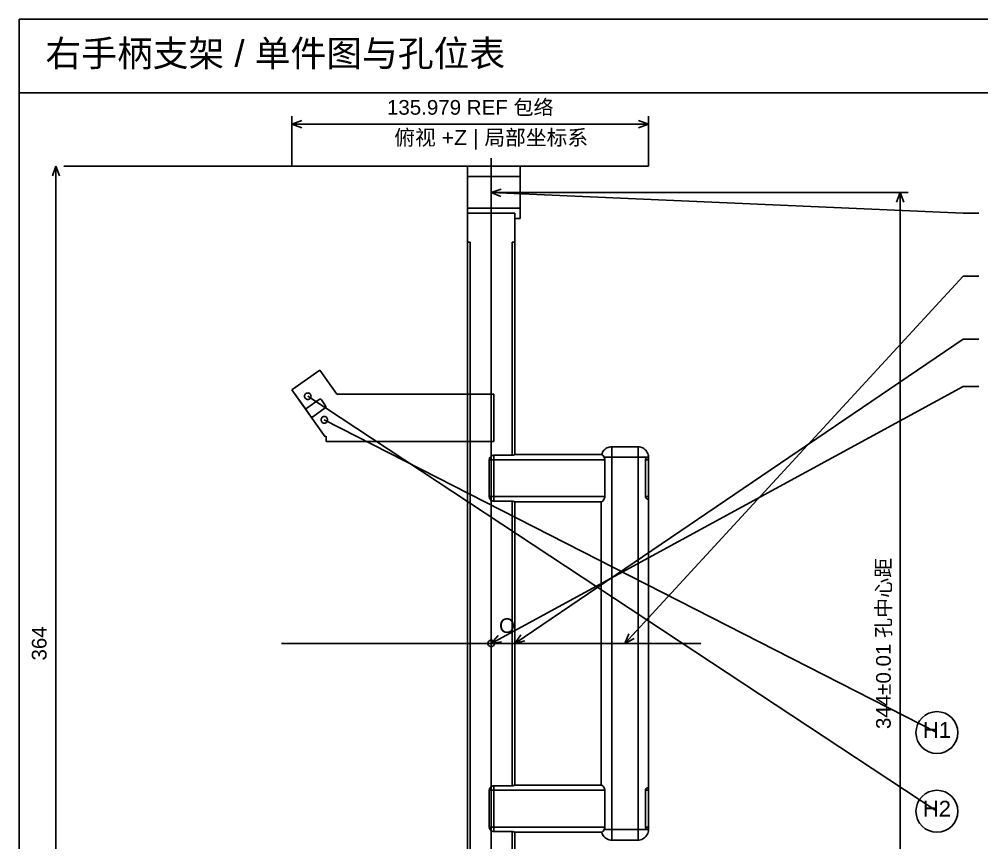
# Model space of a CAD drawing. Header units: millimetres. Extents: x 10 to 410, y 10 to 287.
# Drawn here: x 10 to 193.6, y 130 to 287 of the extents above; entities that cross this region are included whole.
import ezdxf
from ezdxf.enums import TextEntityAlignment as Align

# ---------------------------------------------------------------- set-up
doc = ezdxf.new("R2010")
doc.units = ezdxf.units.MM
for name, color, linetype in [('CENTER', 4, 'Continuous'), ('DIM', 7, 'Continuous'), ('HIDDEN', 8, 'Continuous'), ('OUTLINE', 7, 'Continuous'), ('TANGENT', 8, 'Continuous'), ('TEXT', 7, 'Continuous')]:
    doc.layers.add(name, color=color, linetype=linetype)
doc.styles.add('CJK', font='Arial Unicode.ttf')

msp = doc.modelspace()

# ---------------------------------------------------------------- linework, layer by layer
at = {"layer": 'CENTER'}
for p, q in [((100, 75.5), (100, 260.5)), ((60, 168), (140, 168))]:
    msp.add_line(p, q, dxfattribs=at)
at = {"layer": 'DIM'}
for p, q in [((62.01, 259), (62.01, 268.5)), ((130, 259), (130, 268.5)), ((62.01, 267), (63.89, 267.69)), ((62.01, 267), (130, 267)), ((62.01, 267), (63.89, 266.31)), ((130, 267), (128.12, 267.69)), ((130, 267), (128.12, 266.31)), ((17, 259), (16.31, 257.12)), ((17, 77), (17, 259)), ((17, 259), (17.69, 257.12)), ((130, 259), (18.5, 259)), ((100, 254), (101.91, 254.6)), ((100, 254), (179.5, 254)), ((100, 254), (101.85, 253.23)), ((178, 254), (177.31, 252.12)), ((178, 82), (178, 254)), ((178, 254), (178.69, 252.12)), ((100, 168), (101.32, 169.5)), ((104.5, 168), (105.67, 169.62)), ((125.5, 168), (126.27, 169.85)), ((125.5, 168), (127.28, 168.92)), ((100, 168), (101.98, 168.3)), ((104.5, 168), (106.44, 168.49))]:
    msp.add_line(p, q, dxfattribs=at)
for points in [[(100, 254), (190, 250), (193, 250)], [(125.5, 168), (190, 238), (193, 238)], [(104.5, 168), (190, 226), (193, 226)], [(100, 168), (190, 217), (193, 217)]]:
    msp.add_lwpolyline(points, dxfattribs=at)
at = {"layer": 'HIDDEN'}
for points in [[(95.5, 250), (95.5, 250.6), (95.5, 251.3), (95.5, 252.09), (95.5, 252.94), (95.5, 253.82), (95.5, 254.71), (95.5, 255.58), (95.5, 256.4), (95.5, 257.14), (95.5, 257.78), (95.5, 258.3), (95.5, 258.68), (95.5, 258.92), (95.5, 259)], [(105.5, 249), (105.5, 249.13), (105.5, 249.5), (105.5, 250.09), (105.5, 250.88), (105.5, 251.83), (105.5, 252.89), (105.5, 254), (105.5, 255.11), (105.5, 256.17), (105.5, 257.12), (105.5, 257.91), (105.5, 258.5), (105.5, 258.87), (105.5, 259)], [(95.5, 251), (95.5, 251.08), (95.5, 251.3), (95.5, 251.65), (95.5, 252.13), (95.5, 252.7), (95.5, 253.33), (95.5, 254), (95.5, 254.67), (95.5, 255.3), (95.5, 255.87), (95.5, 256.35), (95.5, 256.7), (95.5, 256.92), (95.5, 257)], [(95.5, 257), (95.5, 256.98), (95.5, 256.92), (95.5, 256.83), (95.5, 256.7), (95.5, 256.54), (95.5, 256.35), (95.5, 256.12), (95.5, 255.87), (95.5, 255.6), (95.5, 255.3), (95.5, 254.99), (95.5, 254.67), (95.5, 254.34), (95.5, 254)], [(95.5, 257), (105.5, 257)], [(105.5, 251), (105.5, 251.08), (105.5, 251.3), (105.5, 251.65), (105.5, 252.13), (105.5, 252.7), (105.5, 253.33), (105.5, 254), (105.5, 254.67), (105.5, 255.3), (105.5, 255.87), (105.5, 256.35), (105.5, 256.7), (105.5, 256.92), (105.5, 257)], [(105.5, 257), (105.5, 256.98), (105.5, 256.92), (105.5, 256.83), (105.5, 256.7), (105.5, 256.54), (105.5, 256.35), (105.5, 256.12), (105.5, 255.87), (105.5, 255.6), (105.5, 255.3), (105.5, 254.99), (105.5, 254.67), (105.5, 254.34), (105.5, 254)], [(95.5, 254), (95.5, 253.66), (95.5, 253.33), (95.5, 253.01), (95.5, 252.7), (95.5, 252.4), (95.5, 252.13), (95.5, 251.88), (95.5, 251.65), (95.5, 251.46), (95.5, 251.3), (95.5, 251.17), (95.5, 251.08), (95.5, 251.02), (95.5, 251)], [(105.5, 254), (105.5, 253.66), (105.5, 253.33), (105.5, 253.01), (105.5, 252.7), (105.5, 252.4), (105.5, 252.13), (105.5, 251.88), (105.5, 251.65), (105.5, 251.46), (105.5, 251.3), (105.5, 251.17), (105.5, 251.08), (105.5, 251.02), (105.5, 251)], [(95.5, 251), (105.5, 251)], [(95.5, 244.5), (95.5, 250)], [(95.5, 250), (104.5, 250)], [(104.5, 250), (104.5, 249.87), (104.5, 249.74), (104.5, 249.63), (104.5, 249.52), (104.5, 249.42), (104.5, 249.33), (104.5, 249.26), (104.5, 249.19), (104.5, 249.13), (104.5, 249.08), (104.5, 249.05), (104.5, 249.02), (104.5, 249.01), (104.5, 249)], [(104.5, 249), (104.5, 249.01), (104.5, 249.02), (104.5, 249.05), (104.5, 249.08), (104.5, 249.13), (104.5, 249.19), (104.5, 249.26), (104.5, 249.33), (104.5, 249.42), (104.5, 249.52), (104.5, 249.63), (104.5, 249.74), (104.5, 249.87), (104.5, 250)], [(104.5, 244.5), (104.5, 250)], [(95.5, 244.5), (95.5, 244.5), (95.51, 244.5), (95.53, 244.5), (95.55, 244.5), (95.58, 244.5), (95.61, 244.5), (95.65, 244.5), (95.69, 244.5), (95.73, 244.5), (95.78, 244.5), (95.83, 244.5), (95.89, 244.5), (95.94, 244.5), (96, 244.5)], [(95.5, 215.5), (95.5, 244.5)], [(95.5, 244.5), (96, 244.5)], [(96, 244.5), (95.94, 244.5), (95.89, 244.5), (95.83, 244.5), (95.78, 244.5), (95.73, 244.5), (95.69, 244.5), (95.65, 244.5), (95.61, 244.5), (95.58, 244.5), (95.55, 244.5), (95.53, 244.5), (95.51, 244.5), (95.5, 244.5), (95.5, 244.5)], [(96, 215.5), (96, 244.5)], [(104, 244.5), (104.06, 244.5), (104.11, 244.5), (104.17, 244.5), (104.22, 244.5), (104.27, 244.5), (104.31, 244.5), (104.35, 244.5), (104.39, 244.5), (104.42, 244.5), (104.45, 244.5), (104.47, 244.5), (104.49, 244.5), (104.5, 244.5), (104.5, 244.5)], [(104, 244.5), (104.5, 244.5)], [(104, 203.87), (104, 244.5)], [(104.5, 244.5), (104.5, 244.5), (104.49, 244.5), (104.47, 244.5), (104.45, 244.5), (104.42, 244.5), (104.39, 244.5), (104.35, 244.5), (104.31, 244.5), (104.27, 244.5), (104.22, 244.5), (104.17, 244.5), (104.11, 244.5), (104.06, 244.5), (104, 244.5)], [(104.5, 204), (104.5, 244.5)], [(62.01, 216.38), (67.33, 220.11)], [(70.56, 215.5), (67.33, 220.11)], [(68.32, 207.37), (62.01, 216.38)], [(65.65, 215.14), (65.63, 215.27), (65.58, 215.41), (65.51, 215.52), (65.41, 215.62), (65.29, 215.7), (65.16, 215.74), (65.02, 215.76), (64.88, 215.74), (64.75, 215.7), (64.63, 215.62), (64.53, 215.52), (64.46, 215.41), (64.41, 215.27), (64.4, 215.14), (64.41, 215), (64.46, 214.86), (64.53, 214.75), (64.63, 214.65), (64.75, 214.57), (64.88, 214.53), (65.02, 214.51), (65.16, 214.53), (65.29, 214.57), (65.41, 214.65), (65.51, 214.75), (65.58, 214.86), (65.63, 215), (65.65, 215.14)], [(70.56, 215.5), (100.5, 215.5)], [(95.5, 215.5), (95.5, 206.5)], [(96, 215.5), (95.94, 215.5), (95.89, 215.5), (95.83, 215.5), (95.78, 215.5), (95.73, 215.5), (95.69, 215.5), (95.65, 215.5), (95.61, 215.5), (95.58, 215.5), (95.55, 215.5), (95.53, 215.5), (95.51, 215.5), (95.5, 215.5), (95.5, 215.5)], [(100.5, 215.5), (96, 215.5)], [(100.5, 206.5), (100.5, 215.5)], [(100.5, 206.5), (100.5, 215.5)], [(64.84, 212.87), (67.21, 214.53)], [(67.63, 214.46), (67.57, 214.53), (67.48, 214.57), (67.39, 214.59), (67.3, 214.57), (67.21, 214.53)], [(68.43, 213.31), (67.63, 214.46)], [(68.43, 213.31), (68.47, 213.23), (68.49, 213.14), (68.47, 213.04), (68.43, 212.96), (68.36, 212.89)], [(64.76, 212.45), (64.72, 212.54), (64.71, 212.63), (64.73, 212.72), (64.77, 212.8), (64.84, 212.87)], [(65.57, 211.31), (65.63, 211.24), (65.71, 211.19), (65.81, 211.18), (65.9, 211.19), (65.98, 211.23)], [(65.98, 211.23), (68.36, 212.89)], [(68.8, 210.63), (68.79, 210.77), (68.74, 210.9), (68.66, 211.02), (68.57, 211.12), (68.45, 211.19), (68.32, 211.24), (68.18, 211.25), (68.04, 211.24), (67.9, 211.19), (67.79, 211.12), (67.69, 211.02), (67.61, 210.9), (67.57, 210.77), (67.55, 210.63), (67.57, 210.49), (67.61, 210.36), (67.69, 210.24), (67.79, 210.14), (67.9, 210.07), (68.04, 210.02), (68.18, 210), (68.32, 210.02), (68.45, 210.07), (68.57, 210.14), (68.66, 210.24), (68.74, 210.36), (68.79, 210.49), (68.8, 210.63)], [(68.32, 207.37), (68.5, 207.5)], [(68.5, 206.5), (68.5, 207.5)], [(68.5, 206.5), (100.5, 206.5)], [(95.5, 129.5), (95.5, 206.5)], [(96, 206.5), (95.94, 206.5), (95.89, 206.5), (95.83, 206.5), (95.78, 206.5), (95.73, 206.5), (95.69, 206.5), (95.65, 206.5), (95.61, 206.5), (95.58, 206.5), (95.55, 206.5), (95.53, 206.5), (95.51, 206.5), (95.5, 206.5), (95.5, 206.5)], [(96, 129.5), (96, 206.5)], [(100.5, 206.5), (96, 206.5)], [(100.5, 203.87), (100.35, 203.85), (100.2, 203.81), (100.07, 203.75), (99.94, 203.66), (99.84, 203.56), (99.75, 203.43), (99.69, 203.3), (99.65, 203.15), (99.63, 203)], [(100.5, 203.87), (104, 203.87)], [(104.5, 204), (104.45, 203.97), (104.4, 203.96), (104.37, 203.94), (104.27, 203.91), (104.1, 203.87), (104, 203.87)], [(121.06, 204), (121.14, 204.23), (121.24, 204.45), (121.36, 204.65), (121.51, 204.84), (121.68, 205), (121.87, 205.15), (122.08, 205.27), (122.3, 205.37), (122.53, 205.44), (122.76, 205.49), (123, 205.5)], [(121.06, 204), (121.13, 204)], [(121.13, 204), (121.12, 204), (121.11, 204), (121.1, 204), (121.1, 204), (121.09, 204), (121.09, 204), (121.08, 204), (121.08, 204), (121.07, 204), (121.07, 204), (121.07, 204), (121.06, 204), (121.06, 204), (121.06, 204)], [(121.13, 204), (121.12, 204), (121.11, 204), (121.1, 204), (121.1, 204), (121.09, 204), (121.09, 204), (121.08, 204), (121.08, 204), (121.07, 204), (121.07, 204), (121.07, 204), (121.06, 204), (121.06, 204), (121.06, 204)], [(121.13, 204), (121.18, 203.99), (121.25, 203.93), (121.34, 203.82), (121.47, 203.63)], [(123, 205.5), (128, 205.5)], [(130, 203.5), (129.99, 203.74), (129.94, 203.98), (129.87, 204.21), (129.77, 204.43), (129.65, 204.64), (129.5, 204.83), (129.33, 205), (129.14, 205.15), (128.93, 205.27), (128.71, 205.37), (128.48, 205.44), (128.24, 205.49), (128, 205.5)], [(99.63, 196), (99.63, 203)], [(121.54, 203.5), (121.62, 203.32), (121.67, 203.14), (121.67, 203.07), (121.68, 203)], [(121.68, 196), (121.68, 203)], [(129.42, 203.03), (129.43, 203.11), (129.44, 203.14), (129.47, 203.22), (129.51, 203.29), (129.56, 203.35)], [(129.42, 196), (129.42, 203)], [(129.58, 203.37), (129.59, 203.38), (129.63, 203.41), (129.66, 203.43), (129.68, 203.44)], [(129.7, 203.45), (129.71, 203.46), (129.75, 203.47)], [(129.7, 203.45), (129.7, 203.45)], [(129.75, 203.47), (129.79, 203.47), (129.83, 203.47)], [(129.83, 203.47), (129.86, 203.45), (129.87, 203.44), (129.88, 203.44)], [(129.88, 203.44), (129.88, 203.44), (129.88, 203.43), (129.91, 203.41)], [(129.92, 203.38), (129.93, 203.36)], [(130, 203), (130, 203), (130, 203), (130, 203), (130, 203), (130, 203), (130, 203.01), (130, 203.01), (130, 203.01), (130, 203.01), (129.98, 203.18), (129.94, 203.35)], [(130, 203), (129.99, 203.12), (129.97, 203.24), (129.94, 203.35)], [(130, 203), (130, 203.5)], [(130, 196), (130, 203)], [(99.63, 196), (99.65, 195.85), (99.69, 195.7), (99.75, 195.57), (99.84, 195.44), (99.94, 195.34), (100.07, 195.25), (100.2, 195.19), (100.35, 195.15), (100.5, 195.13)], [(100.5, 195.13), (104, 195.13)], [(104, 140.87), (104, 195.13)], [(104.5, 195), (104.45, 195.03), (104.4, 195.04), (104.37, 195.06), (104.27, 195.09), (104.1, 195.13), (104, 195.13)], [(104.5, 141), (104.5, 195)], [(121, 195), (121, 195), (121, 195), (121, 195), (121.01, 195), (121.01, 195), (121.01, 195), (121.02, 195), (121.02, 195), (121.03, 195), (121.03, 195), (121.04, 195), (121.05, 195), (121.05, 195), (121.06, 195)], [(121, 195), (121.06, 195)], [(121.06, 195), (121.05, 195), (121.05, 195), (121.04, 195), (121.03, 195), (121.03, 195), (121.02, 195), (121.02, 195), (121.01, 195), (121.01, 195), (121.01, 195), (121, 195), (121, 195), (121, 195), (121, 195)], [(121, 141), (121, 195)], [(121.06, 195), (121.11, 195.01), (121.18, 195.05), (121.25, 195.12), (121.39, 195.27), (121.45, 195.35), (121.56, 195.54), (121.62, 195.69), (121.67, 195.86), (121.68, 196)], [(129.94, 195.65), (129.89, 195.58), (129.88, 195.56), (129.82, 195.53), (129.76, 195.53), (129.71, 195.54), (129.71, 195.54), (129.67, 195.56), (129.63, 195.59), (129.59, 195.62), (129.55, 195.67), (129.47, 195.78), (129.44, 195.86), (129.42, 196)], [(130, 196), (130, 196), (130, 196), (130, 196), (130, 196), (130, 196), (130, 195.99), (130, 195.99), (130, 195.99), (130, 195.99), (129.98, 195.82), (129.94, 195.65)], [(130, 196), (129.99, 195.88), (129.97, 195.76), (129.94, 195.65)], [(130, 140), (130, 196)], [(100.62, 168), (100.61, 168.14), (100.56, 168.27), (100.49, 168.39), (100.39, 168.49), (100.27, 168.56), (100.14, 168.61), (100, 168.62), (99.86, 168.61), (99.73, 168.56), (99.61, 168.49), (99.51, 168.39), (99.44, 168.27), (99.39, 168.14), (99.38, 168), (99.39, 167.86), (99.44, 167.73), (99.51, 167.61), (99.61, 167.51), (99.73, 167.44), (99.86, 167.39), (100, 167.38), (100.14, 167.39), (100.27, 167.44), (100.39, 167.51), (100.49, 167.61), (100.56, 167.73), (100.61, 167.86), (100.62, 168)], [(100.5, 140.87), (100.35, 140.85), (100.2, 140.81), (100.07, 140.75), (99.94, 140.66), (99.84, 140.56), (99.75, 140.43), (99.69, 140.3), (99.65, 140.15), (99.63, 140)], [(99.63, 133), (99.63, 140)], [(100.5, 140.87), (104, 140.87)], [(104.5, 141), (104.45, 140.97), (104.4, 140.96), (104.37, 140.94), (104.27, 140.91), (104.1, 140.87), (104, 140.87)], [(121, 141), (121, 141), (121, 141), (121, 141), (121.01, 141), (121.01, 141), (121.01, 141), (121.02, 141), (121.02, 141), (121.03, 141), (121.03, 141), (121.04, 141), (121.05, 141), (121.05, 141), (121.06, 141)], [(121, 141), (121.06, 141)], [(121.06, 141), (121.05, 141), (121.05, 141), (121.04, 141), (121.03, 141), (121.03, 141), (121.02, 141), (121.02, 141), (121.01, 141), (121.01, 141), (121.01, 141), (121, 141), (121, 141), (121, 141), (121, 141)], [(121.06, 141), (121.11, 140.99), (121.18, 140.95), (121.25, 140.88), (121.39, 140.73), (121.45, 140.65), (121.56, 140.46), (121.62, 140.31), (121.67, 140.14), (121.68, 140)], [(121.68, 133), (121.68, 140)], [(129.42, 140), (129.43, 140.11), (129.44, 140.14), (129.47, 140.22), (129.5, 140.26)], [(129.42, 133), (129.42, 140)], [(129.51, 140.28), (129.55, 140.33), (129.59, 140.38), (129.61, 140.4), (129.64, 140.41)], [(129.64, 140.42), (129.67, 140.44), (129.7, 140.45)], [(129.71, 140.46), (129.71, 140.46), (129.76, 140.47), (129.81, 140.47), (129.84, 140.46)], [(129.86, 140.45), (129.88, 140.44), (129.91, 140.41)], [(129.91, 140.41), (129.91, 140.4), (129.92, 140.38), (129.94, 140.35)], [(130, 140), (130, 140), (130, 140), (130, 140), (130, 140), (130, 140), (130, 140.01), (130, 140.01), (130, 140.01), (130, 140.01), (129.98, 140.18), (129.94, 140.35)], [(130, 140), (129.99, 140.12), (129.97, 140.24), (129.94, 140.35)], [(130, 140.07), (129.98, 140.19), (129.95, 140.31)], [(130, 133), (130, 140)], [(99.63, 133), (99.65, 132.85), (99.69, 132.7), (99.75, 132.57), (99.84, 132.44), (99.94, 132.34), (100.07, 132.25), (100.2, 132.19), (100.35, 132.15), (100.5, 132.13)], [(121.13, 132), (121.18, 132.01), (121.25, 132.07), (121.34, 132.18), (121.54, 132.5)], [(121.54, 132.5), (121.62, 132.68), (121.67, 132.86), (121.67, 132.93), (121.68, 133)], [(130, 132.5), (129.99, 132.26), (129.94, 132.02), (129.87, 131.79), (129.77, 131.57), (129.65, 131.36), (129.5, 131.17), (129.33, 131), (129.14, 130.85), (128.93, 130.73), (128.71, 130.63), (128.48, 130.56), (128.24, 130.51), (128, 130.5)], [(129.94, 132.65), (129.92, 132.62), (129.91, 132.6), (129.88, 132.56), (129.81, 132.53), (129.76, 132.53), (129.71, 132.54), (129.67, 132.56), (129.63, 132.59), (129.59, 132.62), (129.55, 132.67), (129.47, 132.78), (129.44, 132.86), (129.42, 133)], [(130, 133), (130, 133), (130, 133), (130, 133), (130, 133), (130, 133), (130, 132.99), (130, 132.99), (130, 132.99), (130, 132.99), (129.98, 132.82), (129.94, 132.65)], [(130, 133), (129.99, 132.88), (129.97, 132.76), (129.94, 132.65)], [(130, 132.93), (129.98, 132.81), (129.95, 132.69)], [(130, 132.5), (130, 133)], [(100.5, 132.13), (104, 132.13)], [(104, 91.5), (104, 132.13)], [(104.47, 132.01), (104.45, 132.03), (104.4, 132.04), (104.37, 132.06), (104.27, 132.09), (104.1, 132.13), (104, 132.13)], [(104.5, 91.5), (104.5, 132)], [(121.06, 132), (121.13, 132)], [(121.06, 132), (121.06, 132), (121.06, 132), (121.07, 132), (121.07, 132), (121.07, 132), (121.08, 132), (121.08, 132), (121.09, 132), (121.09, 132), (121.1, 132), (121.1, 132), (121.11, 132), (121.12, 132), (121.13, 132)], [(121.06, 132), (121.14, 131.77), (121.24, 131.55), (121.36, 131.35), (121.51, 131.16), (121.68, 131), (121.87, 130.85), (122.08, 130.73), (122.3, 130.63), (122.53, 130.56), (122.76, 130.51), (123, 130.5)], [(123, 130.5), (128, 130.5)]]:
    msp.add_lwpolyline(points, dxfattribs=at)
at = {"layer": 'OUTLINE'}
for p, q in [((10, 273), (410, 273)), ((65.02, 215.14), (185, 136)), ((68.18, 210.63), (185, 151))]:
    msp.add_line(p, q, dxfattribs=at)
for points in [[(10, 10), (410, 10), (410, 287), (10, 287), (10, 10)], [(95.5, 259), (95.5, 258.97), (95.5, 258.87), (95.5, 258.72), (95.5, 258.5), (95.5, 258.23), (95.5, 257.91), (95.5, 257.54), (95.5, 257.12), (95.5, 256.66), (95.5, 256.17), (95.5, 255.65), (95.5, 255.11), (95.5, 254.56), (95.5, 254)], [(95.5, 259), (105.5, 259)], [(105.5, 259), (105.5, 258.97), (105.5, 258.87), (105.5, 258.72), (105.5, 258.5), (105.5, 258.23), (105.5, 257.91), (105.5, 257.54), (105.5, 257.12), (105.5, 256.66), (105.5, 256.17), (105.5, 255.65), (105.5, 255.11), (105.5, 254.56), (105.5, 254)], [(95.5, 254), (95.5, 253.67), (95.5, 253.34), (95.5, 253.01), (95.5, 252.69), (95.5, 252.37), (95.5, 252.06), (95.5, 251.76), (95.5, 251.47), (95.5, 251.19), (95.5, 250.93), (95.5, 250.67), (95.5, 250.43), (95.5, 250.21), (95.5, 250)], [(105.5, 254), (105.5, 253.44), (105.5, 252.89), (105.5, 252.35), (105.5, 251.83), (105.5, 251.34), (105.5, 250.88), (105.5, 250.46), (105.5, 250.09), (105.5, 249.77), (105.5, 249.5), (105.5, 249.28), (105.5, 249.13), (105.5, 249.03), (105.5, 249)], [(95.5, 244.5), (95.5, 250)], [(95.5, 250), (104.5, 250)], [(104.5, 244.5), (104.5, 250)], [(104.5, 249), (105.5, 249)], [(95.5, 91.5), (95.5, 244.5)], [(95.5, 244.5), (96, 244.5)], [(96, 91.5), (96, 244.5)], [(104, 244.5), (104.5, 244.5)], [(104, 203.87), (104, 244.5)], [(104.5, 204), (104.5, 244.5)], [(62.01, 216.38), (67.33, 220.11)], [(70.56, 215.5), (67.33, 220.11)], [(64.76, 212.45), (62.01, 216.38)], [(65.65, 215.14), (65.63, 215.27), (65.58, 215.41), (65.51, 215.52), (65.41, 215.62), (65.29, 215.7), (65.16, 215.74), (65.02, 215.76), (64.88, 215.74), (64.75, 215.7), (64.63, 215.62), (64.53, 215.52), (64.46, 215.41), (64.41, 215.27), (64.4, 215.14), (64.41, 215), (64.46, 214.86), (64.53, 214.75), (64.63, 214.65), (64.75, 214.57), (64.88, 214.53), (65.02, 214.51), (65.16, 214.53), (65.29, 214.57), (65.41, 214.65), (65.51, 214.75), (65.58, 214.86), (65.63, 215), (65.65, 215.14)], [(70.56, 215.5), (95.5, 215.5)], [(64.84, 212.87), (67.21, 214.53)], [(67.63, 214.46), (67.57, 214.53), (67.48, 214.57), (67.39, 214.59), (67.3, 214.57), (67.21, 214.53)], [(68.43, 213.31), (67.63, 214.46)], [(68.43, 213.31), (68.47, 213.23), (68.49, 213.14), (68.47, 213.04), (68.43, 212.96), (68.36, 212.89)], [(64.76, 212.45), (64.72, 212.54), (64.71, 212.63), (64.73, 212.72), (64.77, 212.8), (64.84, 212.87)], [(65.57, 211.31), (64.76, 212.45)], [(68.32, 207.37), (65.57, 211.31)], [(65.57, 211.31), (65.63, 211.24), (65.71, 211.19), (65.81, 211.18), (65.9, 211.19), (65.98, 211.23)], [(65.98, 211.23), (68.36, 212.89)], [(68.8, 210.63), (68.79, 210.77), (68.74, 210.9), (68.66, 211.02), (68.57, 211.12), (68.45, 211.19), (68.32, 211.24), (68.18, 211.25), (68.04, 211.24), (67.9, 211.19), (67.79, 211.12), (67.69, 211.02), (67.61, 210.9), (67.57, 210.77), (67.55, 210.63), (67.57, 210.49), (67.61, 210.36), (67.69, 210.24), (67.79, 210.14), (67.9, 210.07), (68.04, 210.02), (68.18, 210), (68.32, 210.02), (68.45, 210.07), (68.57, 210.14), (68.66, 210.24), (68.74, 210.36), (68.79, 210.49), (68.8, 210.63)], [(68.32, 207.37), (68.5, 207.5)], [(68.5, 206.5), (68.5, 207.5)], [(68.5, 206.5), (95.5, 206.5)], [(100.5, 203.87), (100.35, 203.85), (100.2, 203.81), (100.07, 203.75), (99.94, 203.66), (99.84, 203.56), (99.75, 203.43), (99.69, 203.3), (99.65, 203.15), (99.63, 203)], [(100.5, 203.87), (104, 203.87)], [(104.5, 204), (104.45, 203.97), (104.4, 203.96), (104.37, 203.94), (104.27, 203.91), (104.1, 203.87), (104, 203.87)], [(104.5, 204), (121.13, 204)], [(104.5, 204), (121.06, 204)], [(123, 205.5), (122.76, 205.49), (122.53, 205.44), (122.3, 205.37), (122.08, 205.27), (121.87, 205.15), (121.68, 205), (121.51, 204.84), (121.36, 204.65), (121.24, 204.45), (121.14, 204.23), (121.06, 204)], [(121.13, 204), (121.18, 203.99), (121.26, 203.92), (121.36, 203.79), (121.54, 203.5)], [(121.13, 204), (121.13, 204)], [(123, 205.5), (128, 205.5)], [(128, 205.5), (128.24, 205.49), (128.48, 205.44), (128.71, 205.37), (128.93, 205.27), (129.14, 205.15), (129.33, 205), (129.5, 204.83), (129.65, 204.64), (129.77, 204.43), (129.87, 204.21), (129.94, 203.98), (129.99, 203.74), (130, 203.5)], [(99.63, 196), (99.63, 203)], [(121.47, 203.63), (121.54, 203.5)], [(121.54, 203.5), (121.62, 203.32), (121.67, 203.14), (121.67, 203.07), (121.68, 203)], [(121.68, 196), (121.68, 203)], [(129.42, 203), (129.44, 203.12), (129.49, 203.25), (129.58, 203.37), (129.67, 203.44), (129.75, 203.47), (129.79, 203.47), (129.79, 203.47), (129.85, 203.46), (129.89, 203.43), (129.94, 203.35)], [(129.42, 203), (129.42, 203.03)], [(129.42, 196), (129.42, 203)], [(129.56, 203.35), (129.58, 203.37)], [(129.68, 203.44), (129.7, 203.45)], [(129.7, 203.45), (129.7, 203.45)], [(129.75, 203.47), (129.75, 203.47)], [(129.83, 203.47), (129.83, 203.47)], [(129.88, 203.44), (129.88, 203.44)], [(129.91, 203.41), (129.92, 203.38)], [(129.93, 203.36), (129.94, 203.35)], [(130, 203), (130, 203), (130, 203), (130, 203), (130, 203), (130, 203), (130, 203.01), (130, 203.01), (130, 203.01), (130, 203.01), (129.98, 203.18), (129.94, 203.35)], [(129.94, 203.35), (129.97, 203.24), (129.99, 203.12), (130, 203)], [(130, 203), (130, 203.5)], [(130, 196), (130, 203)], [(100.5, 195.13), (100.35, 195.15), (100.2, 195.19), (100.07, 195.25), (99.94, 195.34), (99.84, 195.44), (99.75, 195.57), (99.69, 195.7), (99.65, 195.85), (99.63, 196)], [(100.5, 195.13), (104, 195.13)], [(104, 140.87), (104, 195.13)], [(104.5, 195), (104.45, 195.03), (104.4, 195.04), (104.37, 195.06), (104.27, 195.09), (104.1, 195.13), (104, 195.13)], [(104.5, 141), (104.5, 195)], [(104.5, 195), (121.06, 195)], [(104.5, 195), (121, 195)], [(121, 141), (121, 195)], [(121.06, 195), (121.11, 195.01), (121.18, 195.05), (121.25, 195.12), (121.39, 195.27), (121.45, 195.35), (121.56, 195.54), (121.62, 195.69), (121.67, 195.86), (121.68, 196)], [(129.94, 195.65), (129.89, 195.58), (129.88, 195.56), (129.82, 195.53), (129.76, 195.53), (129.71, 195.54), (129.71, 195.54), (129.67, 195.56), (129.63, 195.59), (129.59, 195.62), (129.55, 195.67), (129.47, 195.78), (129.44, 195.86), (129.42, 196)], [(130, 196), (130, 196), (130, 196), (130, 196), (130, 196), (130, 196), (130, 195.99), (130, 195.99), (130, 195.99), (130, 195.99), (129.98, 195.82), (129.94, 195.65)], [(130, 196), (129.99, 195.88), (129.97, 195.76), (129.94, 195.65)], [(130, 140), (130, 196)], [(100.62, 168), (100.61, 168.14), (100.56, 168.27), (100.49, 168.39), (100.39, 168.49), (100.27, 168.56), (100.14, 168.61), (100, 168.62), (99.86, 168.61), (99.73, 168.56), (99.61, 168.49), (99.51, 168.39), (99.44, 168.27), (99.39, 168.14), (99.38, 168), (99.39, 167.86), (99.44, 167.73), (99.51, 167.61), (99.61, 167.51), (99.73, 167.44), (99.86, 167.39), (100, 167.38), (100.14, 167.39), (100.27, 167.44), (100.39, 167.51), (100.49, 167.61), (100.56, 167.73), (100.61, 167.86), (100.62, 168)], [(100.5, 140.87), (100.35, 140.85), (100.2, 140.81), (100.07, 140.75), (99.94, 140.66), (99.84, 140.56), (99.75, 140.43), (99.69, 140.3), (99.65, 140.15), (99.63, 140)], [(99.63, 133), (99.63, 140)], [(100.5, 140.87), (104, 140.87)], [(104.5, 141), (104.45, 140.97), (104.4, 140.96), (104.37, 140.94), (104.27, 140.91), (104.1, 140.87), (104, 140.87)], [(104.5, 141), (121.06, 141)], [(104.5, 141), (121, 141)], [(121.06, 141), (121.11, 140.99), (121.18, 140.95), (121.25, 140.88), (121.39, 140.73), (121.45, 140.65), (121.56, 140.46), (121.62, 140.31), (121.67, 140.14), (121.68, 140)], [(121.68, 133), (121.68, 140)], [(129.42, 140), (129.44, 140.12), (129.49, 140.25), (129.58, 140.37), (129.67, 140.44), (129.71, 140.46), (129.79, 140.47), (129.86, 140.45), (129.89, 140.43), (129.94, 140.35)], [(129.42, 133), (129.42, 140)], [(129.5, 140.26), (129.51, 140.28)], [(129.64, 140.41), (129.64, 140.42)], [(129.7, 140.45), (129.71, 140.46)], [(129.84, 140.46), (129.86, 140.45)], [(129.91, 140.41), (129.91, 140.41)], [(129.95, 140.31), (129.94, 140.35)], [(129.94, 140.35), (129.97, 140.24), (129.99, 140.12), (130, 140)], [(130, 140), (130, 140), (130, 140), (130, 140), (130, 140), (130, 140), (130, 140.01), (130, 140.01), (130, 140.01), (130, 140.01), (130, 140.07)], [(130, 133), (130, 140)], [(100.5, 132.13), (100.35, 132.15), (100.2, 132.19), (100.07, 132.25), (99.94, 132.34), (99.84, 132.44), (99.75, 132.57), (99.69, 132.7), (99.65, 132.85), (99.63, 133)], [(121.13, 132), (121.18, 132.01), (121.25, 132.07), (121.34, 132.18), (121.54, 132.5)], [(121.54, 132.5), (121.62, 132.68), (121.67, 132.86), (121.67, 132.93), (121.68, 133)], [(130, 132.5), (129.99, 132.26), (129.94, 132.02), (129.87, 131.79), (129.77, 131.57), (129.65, 131.36), (129.5, 131.17), (129.33, 131), (129.14, 130.85), (128.93, 130.73), (128.71, 130.63), (128.48, 130.56), (128.24, 130.51), (128, 130.5)], [(129.94, 132.65), (129.92, 132.62), (129.91, 132.6), (129.88, 132.56), (129.81, 132.53), (129.76, 132.53), (129.71, 132.54), (129.67, 132.56), (129.63, 132.59), (129.59, 132.62), (129.55, 132.67), (129.47, 132.78), (129.44, 132.86), (129.42, 133)], [(130, 133), (129.99, 132.88), (129.97, 132.76), (129.94, 132.65)], [(129.95, 132.69), (129.94, 132.65)], [(130, 132.5), (130, 133)], [(130, 133), (130, 133), (130, 133), (130, 133), (130, 133), (130, 133), (130, 132.99), (130, 132.99), (130, 132.99), (130, 132.99), (130, 132.93)], [(100.5, 132.13), (104, 132.13)], [(104, 91.5), (104, 132.13)], [(104.5, 132), (104.45, 132.03), (104.4, 132.04), (104.37, 132.06), (104.27, 132.09), (104.1, 132.13), (104, 132.13)], [(104.5, 132), (104.47, 132.01)], [(104.5, 91.5), (104.5, 132)], [(104.5, 132), (121.13, 132)], [(104.5, 132), (121.06, 132)], [(121.13, 132), (121.12, 132), (121.11, 132), (121.1, 132), (121.1, 132), (121.09, 132), (121.09, 132), (121.08, 132), (121.08, 132), (121.07, 132), (121.07, 132), (121.07, 132), (121.06, 132), (121.06, 132), (121.06, 132)], [(121.06, 132), (121.14, 131.77), (121.24, 131.55), (121.36, 131.35), (121.51, 131.16), (121.68, 131), (121.87, 130.85), (122.08, 130.73), (122.3, 130.63), (122.53, 130.56), (122.76, 130.51), (123, 130.5)], [(123, 130.5), (128, 130.5)]]:
    msp.add_lwpolyline(points, dxfattribs=at)
for centre in [(185, 151), (185, 136)]:
    msp.add_circle(centre, 4, dxfattribs=at)
at = {"layer": 'TANGENT'}
for points in [[(100.5, 203.87), (100.5, 203.83), (100.5, 203.78), (100.5, 203.73), (100.5, 203.68), (100.5, 203.62), (100.5, 203.56), (100.5, 203.5), (100.5, 203.43), (100.5, 203.37), (100.5, 203.29), (100.5, 203.22), (100.5, 203.15), (100.5, 203.07), (100.5, 203)], [(123, 205.5), (123, 205.49), (123, 205.45), (123, 205.39), (123, 205.3), (123, 205.19), (123, 205.06), (123, 204.91), (123, 204.75), (123, 204.56), (123, 204.37), (123, 204.16), (123, 203.95), (123, 203.72), (123, 203.5)], [(128, 205.5), (128, 205.49), (128, 205.45), (128, 205.39), (128, 205.3), (128, 205.19), (128, 205.06), (128, 204.91), (128, 204.75), (128, 204.56), (128, 204.37), (128, 204.16), (128, 203.95), (128, 203.72), (128, 203.5)], [(99.63, 203), (99.67, 203), (99.72, 203), (99.77, 203), (99.82, 203), (99.88, 203), (99.94, 203), (100, 203), (100.07, 203), (100.13, 203), (100.21, 203), (100.28, 203), (100.35, 203), (100.43, 203), (100.5, 203)], [(100.5, 203), (121.68, 203)], [(100.5, 196), (100.5, 203)], [(121.54, 203.5), (121.62, 203.5), (121.71, 203.5), (121.8, 203.5), (121.9, 203.5), (122, 203.5), (122.1, 203.5), (122.2, 203.5), (122.31, 203.5), (122.42, 203.5), (122.54, 203.5), (122.65, 203.5), (122.77, 203.5), (122.88, 203.5), (123, 203.5)], [(123, 132.5), (123, 203.5)], [(123, 203.5), (128, 203.5)], [(128, 132.5), (128, 203.5)], [(130, 203.5), (129.99, 203.5), (129.95, 203.5), (129.89, 203.5), (129.8, 203.5), (129.69, 203.5), (129.56, 203.5), (129.41, 203.5), (129.25, 203.5), (129.06, 203.5), (128.87, 203.5), (128.66, 203.5), (128.45, 203.5), (128.22, 203.5), (128, 203.5)], [(130, 203), (130, 203), (129.99, 203), (129.97, 203), (129.95, 203), (129.92, 203), (129.88, 203), (129.84, 203), (129.8, 203), (129.75, 203), (129.69, 203), (129.63, 203), (129.56, 203), (129.49, 203), (129.42, 203)], [(100.5, 196), (100.43, 196), (100.35, 196), (100.28, 196), (100.21, 196), (100.13, 196), (100.07, 196), (100, 196), (99.94, 196), (99.88, 196), (99.82, 196), (99.77, 196), (99.72, 196), (99.67, 196), (99.63, 196)], [(100.5, 196), (100.5, 195.93), (100.5, 195.85), (100.5, 195.78), (100.5, 195.71), (100.5, 195.63), (100.5, 195.57), (100.5, 195.5), (100.5, 195.44), (100.5, 195.38), (100.5, 195.32), (100.5, 195.27), (100.5, 195.22), (100.5, 195.17), (100.5, 195.13)], [(100.5, 196), (121.68, 196)], [(129.42, 196), (129.49, 196), (129.56, 196), (129.63, 196), (129.69, 196), (129.75, 196), (129.8, 196), (129.84, 196), (129.88, 196), (129.92, 196), (129.95, 196), (129.97, 196), (129.99, 196), (130, 196), (130, 196)], [(130, 196), (129.99, 195.88), (129.97, 195.76), (129.94, 195.65)], [(99.63, 140), (99.67, 140), (99.72, 140), (99.77, 140), (99.82, 140), (99.88, 140), (99.94, 140), (100, 140), (100.07, 140), (100.13, 140), (100.21, 140), (100.28, 140), (100.35, 140), (100.43, 140), (100.5, 140)], [(100.5, 140.87), (100.5, 140.83), (100.5, 140.78), (100.5, 140.73), (100.5, 140.68), (100.5, 140.62), (100.5, 140.56), (100.5, 140.5), (100.5, 140.43), (100.5, 140.37), (100.5, 140.29), (100.5, 140.22), (100.5, 140.15), (100.5, 140.07), (100.5, 140)], [(100.5, 133), (100.5, 140)], [(100.5, 140), (121.68, 140)], [(130, 140), (130, 140), (129.99, 140), (129.97, 140), (129.95, 140), (129.92, 140), (129.88, 140), (129.84, 140), (129.8, 140), (129.75, 140), (129.69, 140), (129.63, 140), (129.56, 140), (129.49, 140), (129.42, 140)], [(100.5, 133), (100.43, 133), (100.35, 133), (100.28, 133), (100.21, 133), (100.13, 133), (100.07, 133), (100, 133), (99.94, 133), (99.88, 133), (99.82, 133), (99.77, 133), (99.72, 133), (99.67, 133), (99.63, 133)], [(100.5, 133), (100.5, 132.93), (100.5, 132.85), (100.5, 132.78), (100.5, 132.71), (100.5, 132.63), (100.5, 132.57), (100.5, 132.5), (100.5, 132.44), (100.5, 132.38), (100.5, 132.32), (100.5, 132.27), (100.5, 132.22), (100.5, 132.17), (100.5, 132.13)], [(100.5, 133), (121.68, 133)], [(123, 132.5), (122.88, 132.5), (122.77, 132.5), (122.65, 132.5), (122.54, 132.5), (122.42, 132.5), (122.31, 132.5), (122.2, 132.5), (122.1, 132.5), (122, 132.5), (121.9, 132.5), (121.8, 132.5), (121.71, 132.5), (121.62, 132.5), (121.54, 132.5)], [(123, 132.5), (123, 132.28), (123, 132.05), (123, 131.84), (123, 131.63), (123, 131.44), (123, 131.25), (123, 131.09), (123, 130.94), (123, 130.81), (123, 130.7), (123, 130.61), (123, 130.55), (123, 130.51), (123, 130.5)], [(123, 132.5), (128, 132.5)], [(128, 132.5), (128, 132.28), (128, 132.05), (128, 131.84), (128, 131.63), (128, 131.44), (128, 131.25), (128, 131.09), (128, 130.94), (128, 130.81), (128, 130.7), (128, 130.61), (128, 130.55), (128, 130.51), (128, 130.5)], [(128, 132.5), (128.22, 132.5), (128.45, 132.5), (128.66, 132.5), (128.87, 132.5), (129.06, 132.5), (129.25, 132.5), (129.41, 132.5), (129.56, 132.5), (129.69, 132.5), (129.8, 132.5), (129.89, 132.5), (129.95, 132.5), (129.99, 132.5), (130, 132.5)], [(129.42, 133), (129.49, 133), (129.56, 133), (129.63, 133), (129.69, 133), (129.75, 133), (129.8, 133), (129.84, 133), (129.88, 133), (129.92, 133), (129.95, 133), (129.97, 133), (129.99, 133), (130, 133), (130, 133)], [(130, 133), (129.99, 132.88), (129.97, 132.76), (129.94, 132.65)]]:
    msp.add_lwpolyline(points, dxfattribs=at)

# ---------------------------------------------------------------- texts
at = {"layer": 'TEXT', "style": 'CJK'}
for s, height, p in [('右手柄支架 / 单件图与孔位表', 5, (15, 278)), ('O', 2.8, (101.5, 170))]:
    msp.add_text(s, height=height, dxfattribs=at).set_placement(p)
for s, height, p in [('135.979 REF 包络', 2.8, (96.01, 268.8)), ('俯视 +Z | 局部坐标系', 2.9, (100, 263)), ('H1', 3, (185, 150)), ('H2', 3, (185, 135))]:
    msp.add_text(s, height=height, dxfattribs=at).set_placement(p, align=Align.CENTER)
for s, p in [('344±0.01 孔中心距', (176.2, 168)), ('364', (15.2, 168))]:
    msp.add_text(s, height=2.8, rotation=90, dxfattribs=at).set_placement(p, align=Align.CENTER)

doc.saveas('drawing.dxf')
